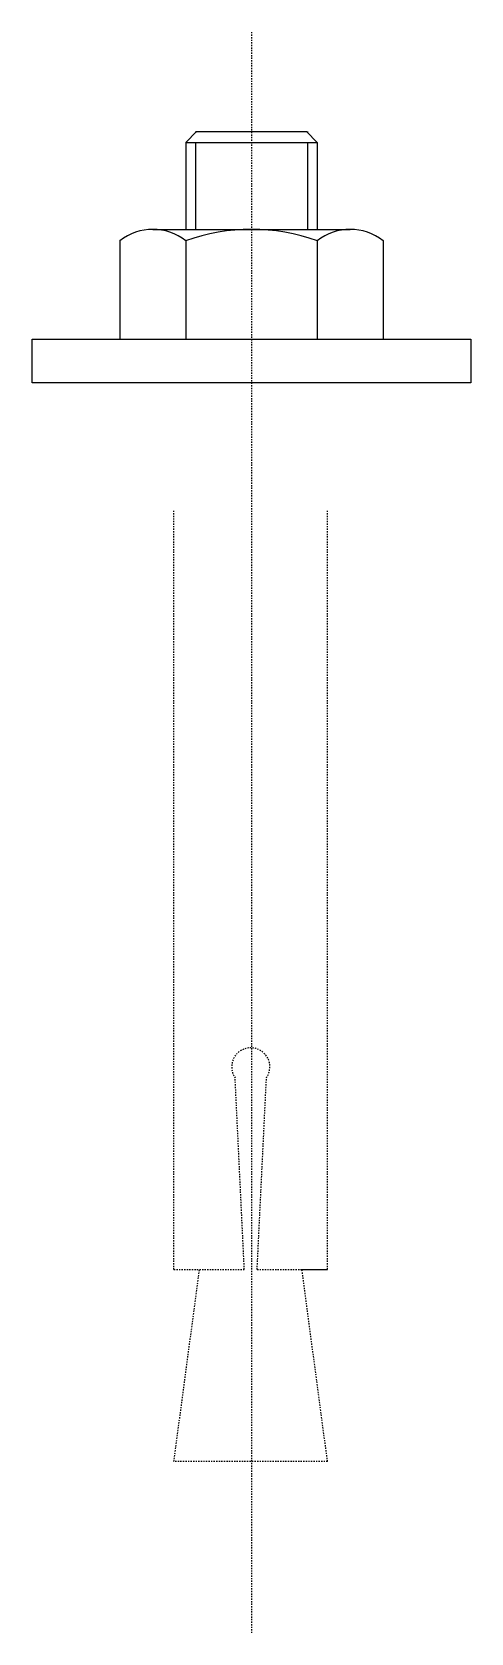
# Model space of a CAD drawing. Header units: millimetres. Extents: x -17 to 17, y -98 to 27.
import ezdxf

# ---------------------------------------------------------------- set-up
doc = ezdxf.new("R2010")
doc.units = ezdxf.units.MM
doc.linetypes.add('ACAD_ISO02W100', pattern=[15, 12, -3])
doc.linetypes.add('CENTER', pattern=[2, 1.25, -0.25, 0.25, -0.25])

msp = doc.modelspace()

# ---------------------------------------------------------------- linework, layer by layer
at = {"linetype": 'CENTER', "ltscale": 0.01}
msp.add_line((0, 27.42), (0, -97.67), dxfattribs=at)
for p, q in [((-5.14, 18.78), (-4.29, 19.64)), ((-5.14, 18.78), (5.14, 18.78)), ((-5.14, 18.78), (-5.14, 12)), ((-4.37, 19.64), (-4.37, 19.55)), ((-4.37, 18.78), (-4.37, 12)), ((-4.29, 19.64), (4.29, 19.64)), ((5.14, 18.78), (4.29, 19.64)), ((4.37, 19.64), (4.37, 19.55)), ((4.37, 18.78), (4.37, 12)), ((5.14, 18.78), (5.14, 12)), ((-7.71, 12), (7.71, 12)), ((0, 12), (5.14, 12)), ((-10.29, 11.12), (-10.29, 3.43)), ((-5.14, 11.12), (-5.14, 3.43)), ((5.14, 11.12), (5.14, 3.43)), ((10.29, 11.12), (10.29, 3.43)), ((-10.29, 3.43), (10.29, 3.43))]:
    msp.add_line(p, q)
at = {"linetype": 'ACAD_ISO02W100', "ltscale": 0.001}
for p, q in [((-6.06, -69.28), (-6.06, -10)), ((5.94, -69.28), (5.94, -10)), ((-0.56, -69.28), (-1.28, -54.28)), ((0.44, -69.28), (1.17, -54.28)), ((-6.06, -84.28), (-4.06, -69.28)), ((-6.06, -69.28), (-0.56, -69.28)), ((-6.06, -69.28), (-4.06, -69.28)), ((0.44, -69.28), (5.94, -69.28)), ((5.94, -84.28), (3.94, -69.28)), ((3.94, -69.28), (5.94, -69.28)), ((5.94, -84.28), (-6.06, -84.28))]:
    msp.add_line(p, q, dxfattribs=at)
msp.add_lwpolyline([(17.14, 3.43), (17.14, 0), (-17.14, 0), (-17.14, 3.43)], close=True)
for centre, radius, start, end in [((-7.71, 7.81), 4.19, 52.1211, 127.8789), ((0, -3.43), 15.43, 70.5288, 109.4712), ((7.71, 7.81), 4.19, 52.1211, 127.8789)]:
    msp.add_arc(centre, radius, start, end)
msp.add_arc((-0.06, -53.44), 1.49, 325.4391, 214.5609, dxfattribs=at)

doc.saveas('drawing.dxf')
